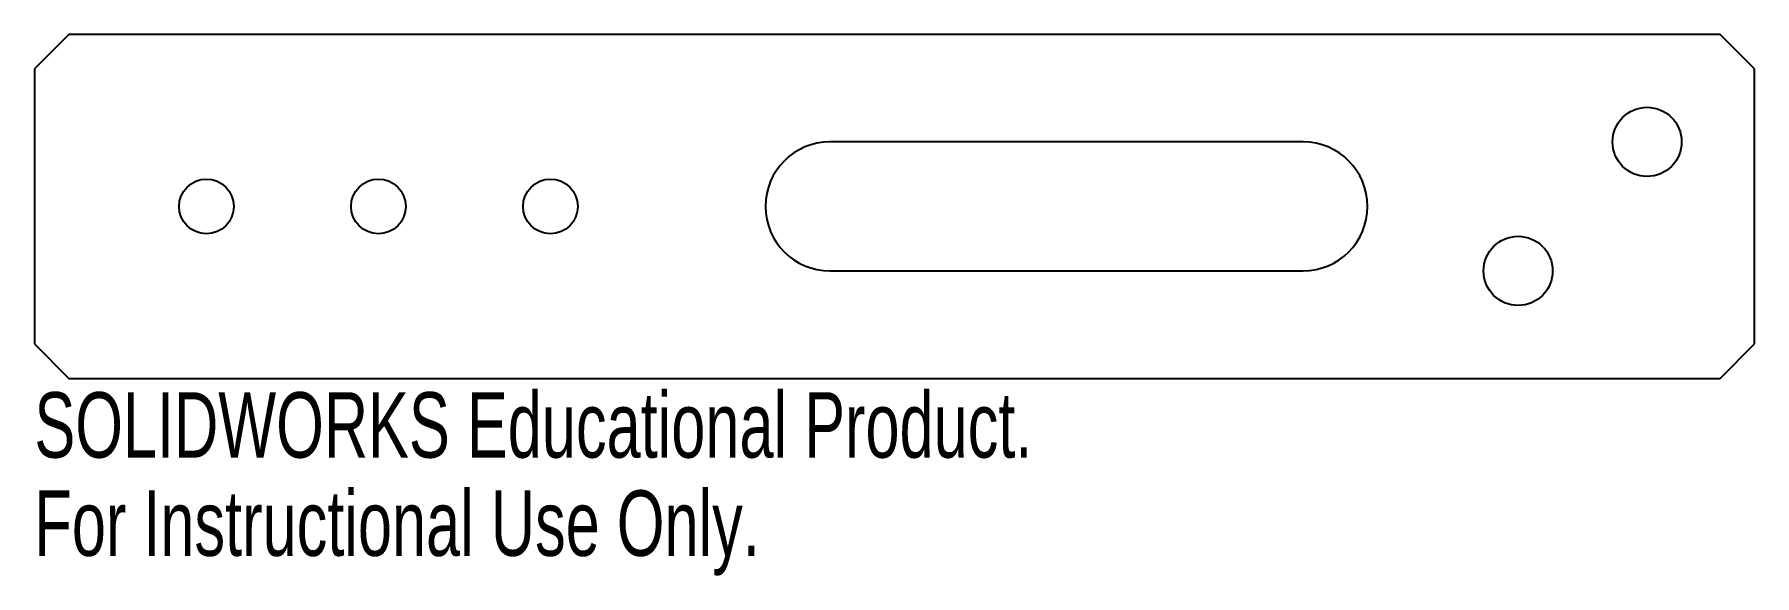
# Model space of a CAD drawing. Header units: inches. Extents: x 0 to 5, y -0.57 to 1.
import ezdxf

# ---------------------------------------------------------------- set-up
doc = ezdxf.new("R2010")
doc.units = ezdxf.units.IN
doc.header["$MEASUREMENT"] = 0
doc.styles.add('SLDTEXTSTYLE0', font='TXT', dxfattribs={"width": 0.7})

msp = doc.modelspace()

# ---------------------------------------------------------------- linework, layer by layer
at = {"color": 7, "linetype": 'Continuous', "lineweight": 25}
for p, q in [((0.1, 1), (0, 0.9)), ((4.9, 1), (0.1, 1)), ((5, 0.9), (4.9, 1)), ((0, 0.9), (0, 0.1)), ((5, 0.1), (5, 0.9)), ((3.6875, 0.6875), (2.3125, 0.6875)), ((2.3125, 0.3125), (3.6875, 0.3125)), ((0, 0.1), (0.1, 0)), ((4.9, 0), (5, 0.1)), ((0.1, 0), (4.9, 0))]:
    msp.add_line(p, q, dxfattribs=at)
for centre, radius in [((4.6875, 0.6875), 0.1005), ((0.5, 0.5), 0.0795), ((1, 0.5), 0.0795), ((1.5, 0.5), 0.0795), ((4.3125, 0.3125), 0.1005)]:
    msp.add_circle(centre, radius, dxfattribs=at)
for centre, start, end in [((2.3125, 0.5), 90, 270), ((3.6875, 0.5), 270, 90)]:
    msp.add_arc(centre, 0.1875, start, end, dxfattribs=at)

# ---------------------------------------------------------------- texts
at = {"color": 7, "linetype": 'Continuous', "char_height": 0.1903, "attachment_point": 1, "style": 'SLDTEXTSTYLE0'}
for s, insert in [('SOLIDWORKS Educational Product.', (0, -0.0401)), ('For Instructional Use Only.', (0, -0.3256))]:
    msp.add_mtext(s, dxfattribs=dict(at, insert=insert))

doc.saveas('drawing.dxf')
